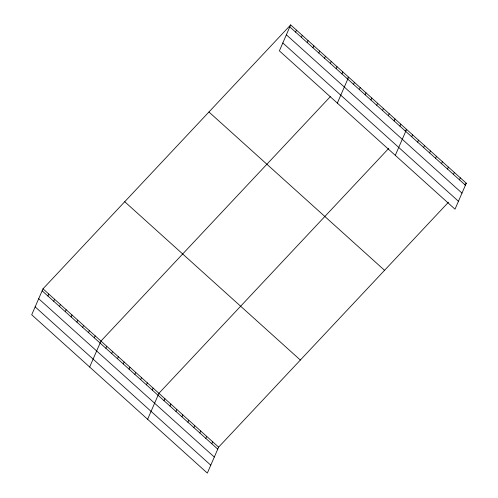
<?xml version="1.0" encoding="UTF-8"?>
<svg xmlns="http://www.w3.org/2000/svg" width="498" height="498" viewBox="0 0 498 498"><rect width="100%" height="100%" fill="white"/><g stroke="black" fill="none" stroke-linecap="round" stroke-linejoin="round"><path stroke-width="0.75" d="M290.67 24.9L279.378 50.858L455.004 209.179L466.29 183.22L290.67 24.9L42.996 288.821L31.71 314.78L207.33 473.1L218.622 447.142L448.461 202.225M47.926 296.03L48.792 294.044M53.722 301.253L54.587 299.273M59.517 306.482L60.383 304.496M65.313 311.704L66.178 309.719M71.108 316.927L71.973 314.948M76.904 322.15L77.769 320.17M82.699 327.379L83.564 325.393M88.495 332.602L89.36 330.616M94.29 337.825L95.155 335.845M89.665 367.026L100.951 341.068L330.299 96.674M105.881 348.276L106.746 346.291M111.677 353.499L112.542 351.52M117.472 358.728L118.337 356.742M123.274 363.951L124.133 361.965M129.069 369.174L129.928 367.194M134.865 374.396L135.724 372.417M140.66 379.625L141.519 377.64M295.6 32.109L296.466 30.123M146.456 384.848L147.315 382.862M301.396 37.331L302.261 35.352M152.251 390.071L153.11 388.091M307.191 42.554L308.057 40.575M147.62 419.272L158.906 393.314L388.745 148.392M312.987 47.783L313.852 45.797M164.016 400.678L164.875 398.699M318.782 53.006L319.648 51.02M169.986 406.063L170.851 404.077M324.578 58.229L325.443 56.249M175.956 411.448L176.821 409.462M330.373 63.458L331.238 61.472M181.932 416.826L182.791 414.846M336.169 68.68L337.034 66.695M187.902 422.211L188.761 420.231M341.964 73.903L342.829 71.924M193.871 427.595L194.737 425.609M337.339 103.105L348.625 77.146L347.137 78.728M199.841 432.98L200.706 430.994M353.555 84.355L354.42 82.369M205.817 438.358L206.676 436.379M359.351 89.578L360.216 87.592M211.787 443.743L212.646 441.757M365.146 94.801L366.011 92.821M370.942 100.03L371.807 98.044M376.737 105.252L377.602 103.267M382.532 110.475L383.398 108.496M388.328 115.704L389.193 113.718M394.123 120.927L394.989 118.941M399.919 126.15L400.784 124.17M395.294 155.351L406.58 129.393L405.092 130.974M411.69 136.757L412.549 134.777M417.66 142.142L418.519 140.156M423.63 147.526L424.495 145.541M429.6 152.905L430.465 150.925M435.576 158.289L436.435 156.304M441.545 163.674L442.405 161.688M447.515 169.052L448.381 167.073M453.485 174.437L454.35 172.457M459.461 179.822L460.32 177.836M464.808 184.802L466.29 183.22M289.805 26.886L465.431 185.206M286.362 34.792L461.988 193.118M282.82 42.946L458.446 201.267M208.936 111.994L384.562 270.314M124.724 201.727L300.35 360.048M42.996 288.821L218.622 447.142M42.131 290.807L217.757 449.128M38.695 298.719L214.314 457.04M35.146 306.868L210.772 465.188"/></g></svg>
